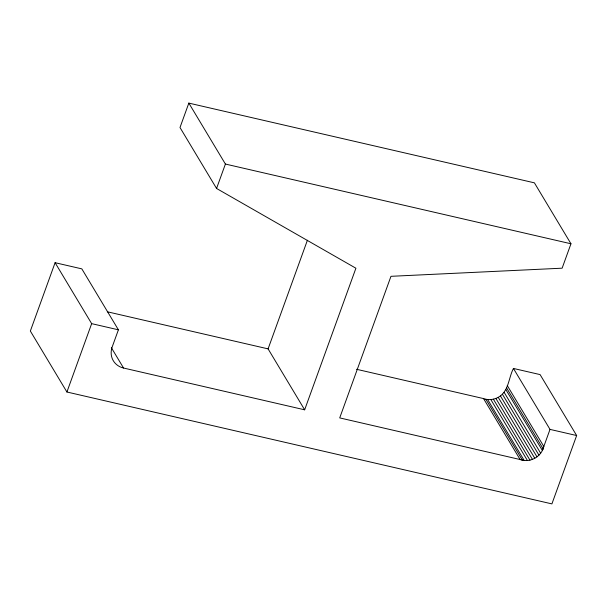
<?xml version="1.0" encoding="UTF-8"?>
<svg xmlns="http://www.w3.org/2000/svg" width="607" height="607" viewBox="0 0 607 607"><rect width="100%" height="100%" fill="white"/><g stroke="black" fill="none" stroke-linecap="round" stroke-linejoin="round"><path stroke-width="0.91" d="M356.529 369.276L483.536 398.579C489.151 400.666 495.669 399.482 500.426 395.931C508.909 389.398 508.81 377.288 513.439 368.449L540.086 374.595L576.65 435.538L551.907 503.893L66.914 392.001L30.35 331.05L55.093 262.702L81.831 268.871L118.403 329.813L112.212 346.901A19.143 16.958 -31 0 0 123.555 368.032L304.653 409.816L355.907 268.226L216.562 188.466L179.998 127.523L188.838 103.107L534.395 182.836L570.967 243.779L562.128 268.188L390.969 276.314L339.715 417.904L524.205 460.47C533.014 461.479 541.937 455.151 543.819 446.479L507.255 385.536M66.914 392.001L91.657 323.645L55.093 262.702M216.562 188.466L225.402 164.049L188.838 103.107M304.653 409.816L268.089 348.873L307.415 240.228M513.439 368.449L550.01 429.392L542.377 450.477L505.806 389.535M483.536 398.579L520.108 459.522L524.205 460.47L487.641 399.527M225.402 164.049L570.967 243.779M107.318 311.778L268.089 348.873M91.657 323.645L118.403 329.813M550.01 429.392L576.65 435.538M506.564 387.896L543.136 448.846M504.113 392.297L540.678 453.247M502.406 394.231L538.97 455.182M500.426 395.931L536.998 456.874M498.233 397.342L534.797 458.285M495.866 398.435L532.43 459.385M493.385 399.194L529.957 460.136M490.858 399.596L527.422 460.538M485.873 399.277L522.437 460.227M111.369 347.72L123.555 368.032"/></g></svg>
